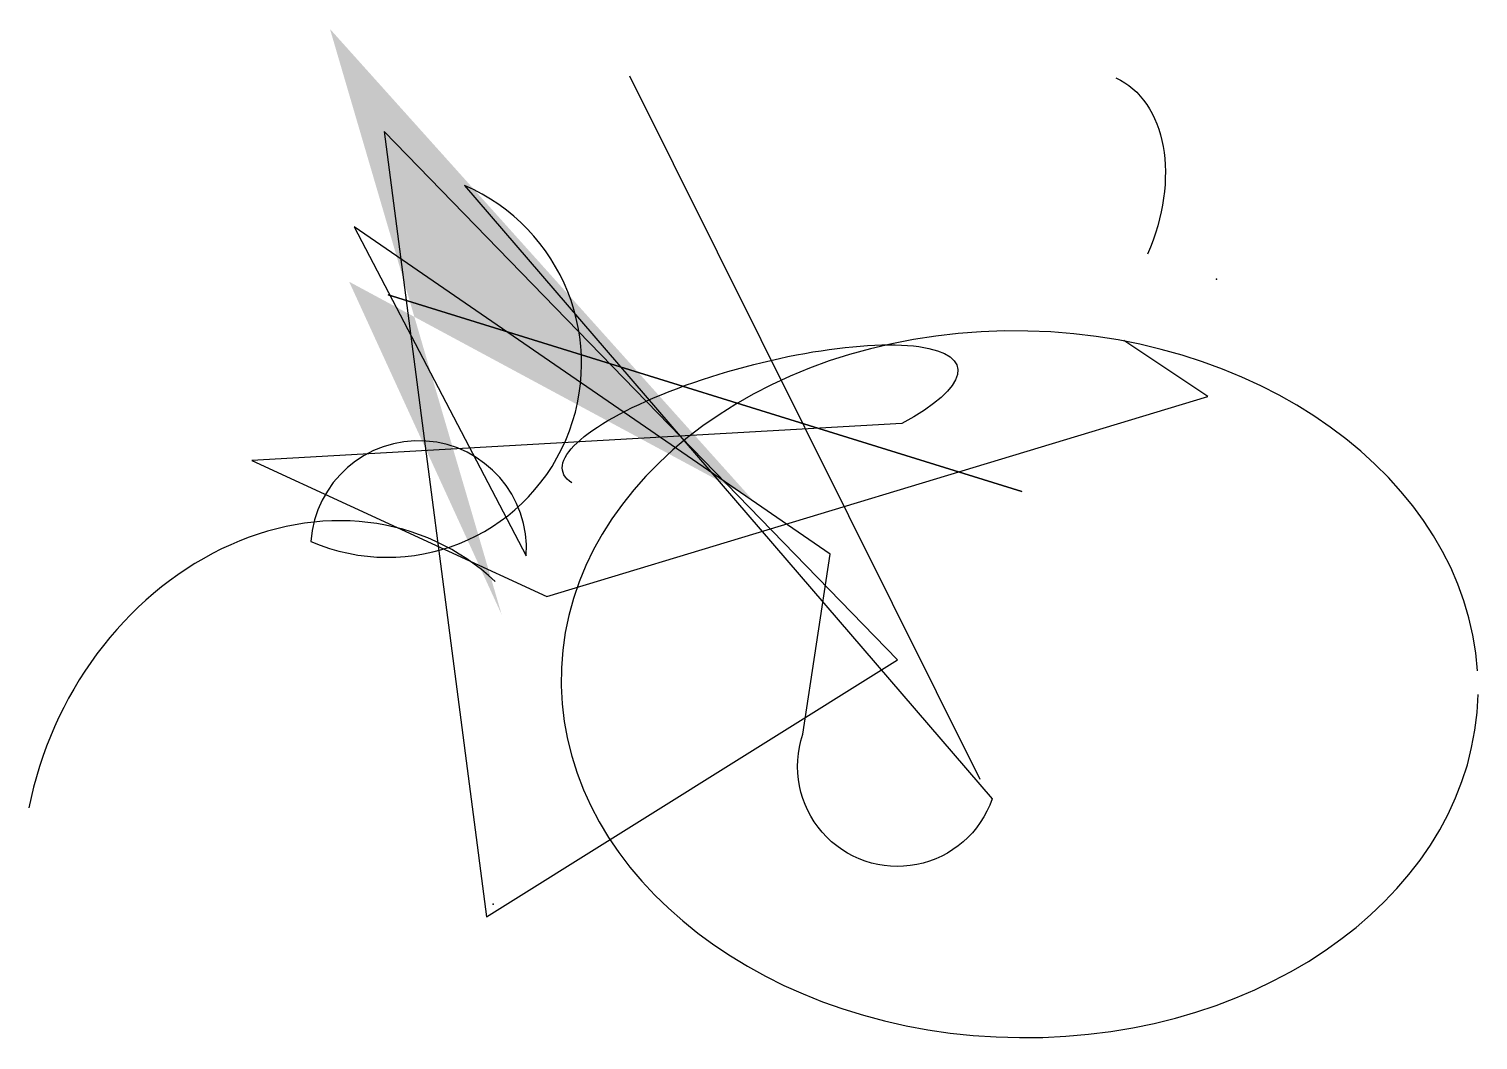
# Model space of a CAD drawing. Header units: centimetres. Extents: x -438 to 434, y -353 to 257.
import ezdxf

# ---------------------------------------------------------------- set-up
doc = ezdxf.new("R2010")
doc.units = ezdxf.units.CM

msp = doc.modelspace()

# ---------------------------------------------------------------- linework, layer by layer
msp.add_line((-76.8, 228.31, 68.42), (134.21, -195.52, -142.33))
msp.add_lwpolyline([(141.56, -207.39, -1), (27.66, -168.5), (44.01, -59.95), (-242.57, 137.37), (-138.98, -60.86, 1), (-268.61, -52.29, 1), (-176.24, 162.21)], format="xyb", close=True)
at = {"extrusion": (0.1845, -0.694101, -0.199168)}
msp.add_lwpolyline([(-112.03, -45.77, 1.771495), (89.22, 16.17), (-294.97, -279.96), (-144.3, 187.08), (271.4, 133.97), (231.13, -36.87)], format="xyb", dxfattribs=at)
msp.add_polyline3d([(159.53, -22.16, 212.41), (-222.21, 96.4, 67.07)], close=True)
at = {"extrusion": (0.885481, -0.392998, -0.892695)}
msp.add_arc((205.84, -14.71, 156.8), 89.36, 0, 90, dxfattribs=at)
for centre, major_axis, ratio, start_param, end_param in [((158.16, -138.34, 251.35), (276.09, -6.17, 121.31), 0.705874, 0.066766, 6.283185), ((-275.63, -225.6, 250.25), (-86.05, -171.47, -230.85), 0.532017, 2.897993, 5.039558)]:
    msp.add_ellipse(centre, major_axis=major_axis, ratio=ratio, start_param=start_param, end_param=end_param)
msp.add_point((-158.83, -270.74, 119.8))
msp.add_solid([(-3.57, -26.18), (-245.61, 104.21), (-257.17, 256.52), (-153.73, -96.46)])
at = {"layer": 'cañería'}
msp.add_3dface([(84.53, -123.52, 133.66), (84.53, -123.52, 133.66), (-224.58, 194.79, 153.2), (-162.98, -278.41, 136.04)], dxfattribs=at)
at = {"layer": 'MUROS'}
msp.add_point((276.66, 105.8, 284.99), dxfattribs=at)

doc.saveas('drawing.dxf')
